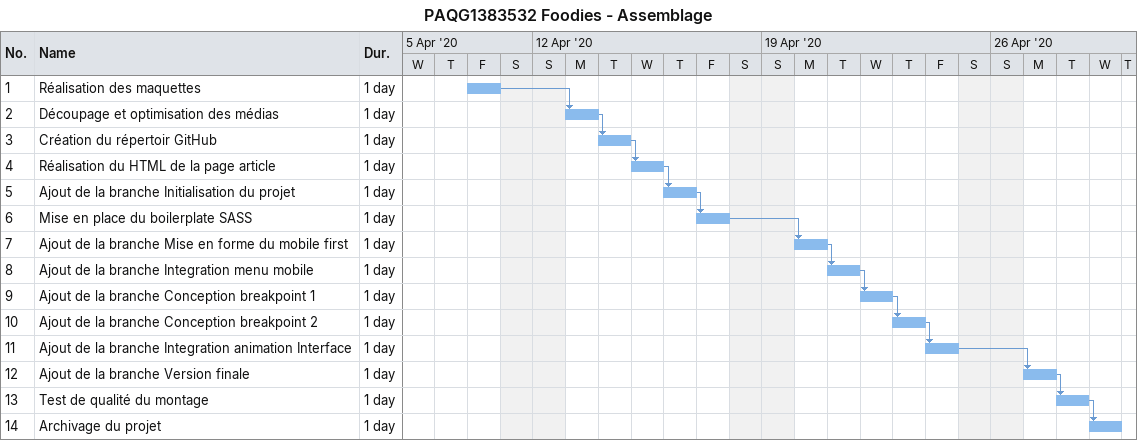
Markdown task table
PAQG1383532 Foodies - Assemblage

| ID | Task | Duration | Start | Finish | Predecessors |
|---|---|---|---|---|---|
| 1 | Réalisation des maquettes | 1d | 2020-04-10 | 2020-04-10 |  |
| 2 | Découpage et optimisation des médias | 1d | 2020-04-13 | 2020-04-13 | 1 |
| 3 | Création du répertoir GitHub | 1d | 2020-04-14 | 2020-04-14 | 2 |
| 4 | Réalisation du HTML de la page article | 1d | 2020-04-15 | 2020-04-15 | 3 |
| 5 | Ajout de la branche Initialisation du projet | 1d | 2020-04-16 | 2020-04-16 | 4 |
| 6 | Mise en place du boilerplate SASS | 1d | 2020-04-17 | 2020-04-17 | 5 |
| 7 | Ajout de la branche Mise en forme du mobile first | 1d | 2020-04-20 | 2020-04-20 | 6 |
| 8 | Ajout de la branche Integration menu mobile | 1d | 2020-04-21 | 2020-04-21 | 7 |
| 9 | Ajout de la branche Conception breakpoint 1 | 1d | 2020-04-22 | 2020-04-22 | 8 |
| 10 | Ajout de la branche Conception breakpoint 2 | 1d | 2020-04-23 | 2020-04-23 | 9 |
| 11 | Ajout de la branche Integration animation Interface | 1d | 2020-04-24 | 2020-04-24 | 10 |
| 12 | Ajout de la branche Version finale | 1d | 2020-04-27 | 2020-04-27 | 11 |
| 13 | Test de qualité du montage | 1d | 2020-04-28 | 2020-04-28 | 12 |
| 14 | Archivage du projet | 1d | 2020-04-29 | 2020-04-29 | 13 |
